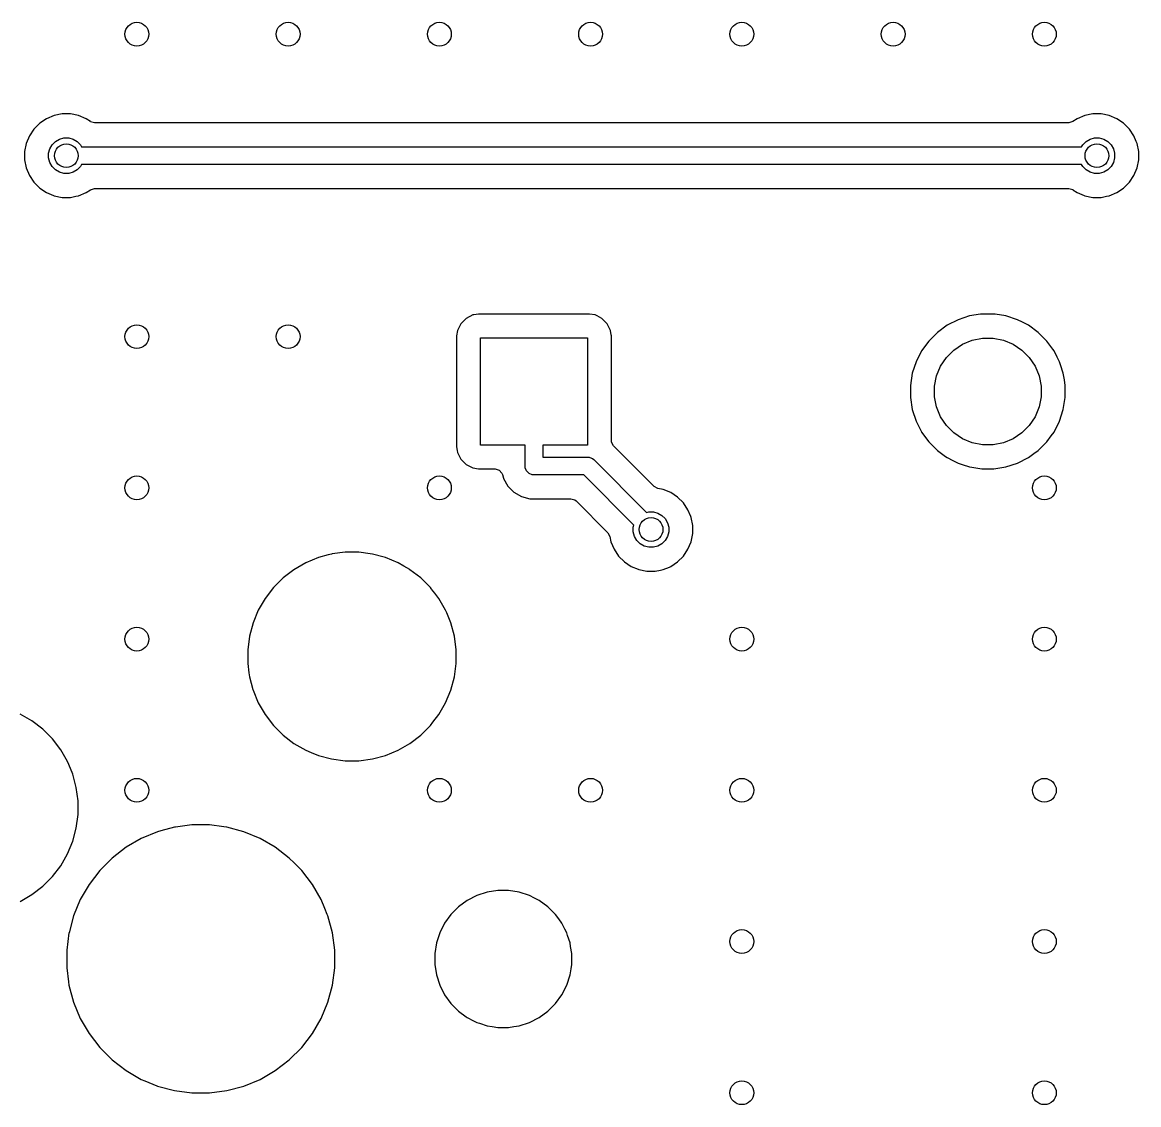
# Model space of a CAD drawing. Extents: x 2.6 to 14.2, y -9.4 to -3.8.
# Drawn here: x 3.607 to 4.346, y -5.838 to -5.123 of the extents above; entities that cross this region are included whole.
import ezdxf

# ---------------------------------------------------------------- set-up
doc = ezdxf.new("R2010")
doc.units = 0
doc.header["$MEASUREMENT"] = 0
doc.layers.add('BLACK', color=7, linetype='CONTINUOUS')

msp = doc.modelspace()

# ---------------------------------------------------------------- linework, layer by layer
at = {"layer": 'BLACK', "linetype": 'CONTINUOUS'}
for p, q in [((3.62353, -5.18641), (3.61901, -5.18942)), ((3.62855, -5.18433), (3.62353, -5.18641)), ((3.62353, -5.18641), (3.62353, -5.18641)), ((3.63388, -5.18327), (3.62855, -5.18433)), ((3.62855, -5.18433), (3.62855, -5.18433)), ((3.63931, -5.18327), (3.63388, -5.18327)), ((3.63388, -5.18327), (3.63388, -5.18327)), ((3.64464, -5.18433), (3.63931, -5.18327)), ((3.63931, -5.18327), (3.63931, -5.18327)), ((3.64966, -5.18641), (3.64464, -5.18433)), ((3.64464, -5.18433), (3.64464, -5.18433)), ((3.65257, -5.18835), (3.64966, -5.18641)), ((3.64966, -5.18641), (3.64966, -5.18641)), ((3.65264, -5.1884), (3.65257, -5.18835)), ((3.65528, -5.18917), (3.65264, -5.1884)), ((4.30203, -5.18835), (4.29941, -5.18917)), ((4.30494, -5.18641), (4.30203, -5.18835)), ((4.30996, -5.18433), (4.30494, -5.18641)), ((4.30494, -5.18641), (4.30494, -5.18641)), ((4.31529, -5.18327), (4.30996, -5.18433)), ((4.30996, -5.18433), (4.30996, -5.18433)), ((4.32072, -5.18327), (4.31529, -5.18327)), ((4.31529, -5.18327), (4.31529, -5.18327)), ((4.32605, -5.18433), (4.32072, -5.18327)), ((4.32072, -5.18327), (4.32072, -5.18327)), ((4.33107, -5.18641), (4.32605, -5.18433)), ((4.32605, -5.18433), (4.32605, -5.18433)), ((4.33558, -5.18942), (4.33107, -5.18641)), ((4.33107, -5.18641), (4.33107, -5.18641)), ((3.61517, -5.19327), (3.61215, -5.19778)), ((3.61901, -5.18942), (3.61517, -5.19327)), ((3.61517, -5.19327), (3.61517, -5.19327)), ((3.61901, -5.18942), (3.61901, -5.18942)), ((4.29932, -5.18917), (3.65528, -5.18917)), ((4.29941, -5.18917), (4.29932, -5.18917)), ((4.33943, -5.19327), (4.33558, -5.18942)), ((4.33558, -5.18942), (4.33558, -5.18942)), ((4.34244, -5.19778), (4.33943, -5.19327)), ((4.33943, -5.19327), (4.33943, -5.19327)), ((3.61008, -5.2028), (3.60902, -5.20813)), ((3.61215, -5.19778), (3.61008, -5.2028)), ((3.61008, -5.2028), (3.61008, -5.2028)), ((3.61215, -5.19778), (3.61215, -5.19778)), ((3.62722, -5.20366), (3.6294, -5.20148)), ((3.6294, -5.20148), (3.63207, -5.19993)), ((3.63207, -5.19993), (3.63505, -5.19914)), ((3.63505, -5.19914), (3.63814, -5.19914)), ((3.63814, -5.19914), (3.64111, -5.19993)), ((3.64111, -5.19993), (3.64378, -5.20148)), ((3.64378, -5.20148), (3.64596, -5.20366)), ((4.30863, -5.20366), (4.31081, -5.20148)), ((4.31081, -5.20148), (4.31348, -5.19993)), ((4.31348, -5.19993), (4.31646, -5.19914)), ((4.31646, -5.19914), (4.31955, -5.19914)), ((4.31955, -5.19914), (4.32252, -5.19993)), ((4.32252, -5.19993), (4.32519, -5.20148)), ((4.32519, -5.20148), (4.32737, -5.20366)), ((4.34396, -5.20144), (4.34244, -5.19778)), ((4.34244, -5.19778), (4.34244, -5.19778)), ((4.34452, -5.2028), (4.34396, -5.20144)), ((4.34558, -5.20813), (4.34452, -5.2028)), ((4.34452, -5.2028), (4.34452, -5.2028)), ((4.34452, -5.2028), (4.34452, -5.2028)), ((3.60902, -5.20813), (3.60902, -5.20813)), ((3.60902, -5.20813), (3.60902, -5.21356)), ((3.62488, -5.2093), (3.62568, -5.20633)), ((3.62488, -5.21239), (3.62488, -5.2093)), ((3.62568, -5.20633), (3.62722, -5.20366)), ((3.64596, -5.20366), (3.64671, -5.20494)), ((3.64671, -5.20494), (4.30789, -5.20494)), ((4.30789, -5.20494), (4.30863, -5.20366)), ((4.32737, -5.20366), (4.32892, -5.20633)), ((4.32892, -5.20633), (4.32971, -5.2093)), ((4.32971, -5.2093), (4.32971, -5.21239)), ((4.34558, -5.21356), (4.34558, -5.20813)), ((4.34558, -5.20813), (4.34558, -5.20813)), ((3.60902, -5.21356), (3.60902, -5.21356)), ((3.60902, -5.21356), (3.60902, -5.21356)), ((3.60902, -5.21356), (3.61008, -5.21889)), ((3.62568, -5.21537), (3.62488, -5.21239)), ((3.62722, -5.21804), (3.62568, -5.21537)), ((3.6294, -5.22022), (3.62722, -5.21804)), ((3.64596, -5.21804), (3.64378, -5.22022)), ((3.64671, -5.21675), (3.64596, -5.21804)), ((4.30789, -5.21675), (3.64671, -5.21675)), ((4.30863, -5.21804), (4.30789, -5.21675)), ((4.31081, -5.22022), (4.30863, -5.21804)), ((4.32737, -5.21804), (4.32519, -5.22022)), ((4.32892, -5.21537), (4.32737, -5.21804)), ((4.32971, -5.21239), (4.32892, -5.21537)), ((4.34452, -5.21889), (4.34558, -5.21356)), ((3.61008, -5.21889), (3.61008, -5.21889)), ((3.61008, -5.21889), (3.61215, -5.22391)), ((3.61215, -5.22391), (3.61215, -5.22391)), ((3.61215, -5.22391), (3.61517, -5.22843)), ((3.63207, -5.22176), (3.6294, -5.22022)), ((3.63505, -5.22256), (3.63207, -5.22176)), ((3.63814, -5.22256), (3.63505, -5.22256)), ((3.64111, -5.22176), (3.63814, -5.22256)), ((3.64378, -5.22022), (3.64111, -5.22176)), ((4.31348, -5.22176), (4.31081, -5.22022)), ((4.31646, -5.22256), (4.31348, -5.22176)), ((4.31955, -5.22256), (4.31646, -5.22256)), ((4.32252, -5.22176), (4.31955, -5.22256)), ((4.32519, -5.22022), (4.32252, -5.22176)), ((4.33943, -5.22843), (4.34244, -5.22391)), ((4.34244, -5.22391), (4.34452, -5.21889)), ((3.61517, -5.22843), (3.61517, -5.22843)), ((3.61517, -5.22843), (3.61901, -5.23227)), ((3.61901, -5.23227), (3.61901, -5.23227)), ((3.61901, -5.23227), (3.62353, -5.23529)), ((3.65257, -5.23334), (3.65519, -5.23252)), ((3.65519, -5.23252), (3.65528, -5.23252)), ((3.65528, -5.23252), (4.29932, -5.23252)), ((4.29932, -5.23252), (4.30196, -5.23329)), ((4.33107, -5.23529), (4.33558, -5.23227)), ((4.33558, -5.23227), (4.33943, -5.22843)), ((3.62353, -5.23529), (3.62353, -5.23529)), ((3.62353, -5.23529), (3.62817, -5.23721)), ((3.62817, -5.23721), (3.62855, -5.23737)), ((3.62855, -5.23737), (3.62855, -5.23737)), ((3.62855, -5.23737), (3.62855, -5.23737)), ((3.62855, -5.23737), (3.63388, -5.23843)), ((3.63388, -5.23843), (3.63388, -5.23843)), ((3.63388, -5.23843), (3.63931, -5.23843)), ((3.63931, -5.23843), (3.6429, -5.23771)), ((3.6429, -5.23771), (3.64464, -5.23737)), ((3.64464, -5.23737), (3.64966, -5.23529)), ((3.64966, -5.23529), (3.65257, -5.23334)), ((4.30196, -5.23329), (4.30203, -5.23334)), ((4.30203, -5.23334), (4.30494, -5.23529)), ((4.30494, -5.23529), (4.30494, -5.23529)), ((4.30494, -5.23529), (4.30494, -5.23529)), ((4.30494, -5.23529), (4.30958, -5.23721)), ((4.30958, -5.23721), (4.30996, -5.23737)), ((4.30996, -5.23737), (4.30996, -5.23737)), ((4.30996, -5.23737), (4.30996, -5.23737)), ((4.30996, -5.23737), (4.31529, -5.23843)), ((4.31529, -5.23843), (4.31529, -5.23843)), ((4.31529, -5.23843), (4.32072, -5.23843)), ((4.32072, -5.23843), (4.3243, -5.23771)), ((4.3243, -5.23771), (4.32605, -5.23737)), ((4.32605, -5.23737), (4.33107, -5.23529)), ((3.90101, -5.31842), (3.89748, -5.32195)), ((3.90546, -5.31615), (3.90101, -5.31842)), ((3.90101, -5.31842), (3.90101, -5.31842)), ((3.90101, -5.31842), (3.90101, -5.31842)), ((3.90597, -5.31607), (3.90546, -5.31615)), ((3.90916, -5.31556), (3.90597, -5.31607)), ((3.9825, -5.31556), (3.90916, -5.31556)), ((3.9862, -5.31615), (3.9825, -5.31556)), ((3.98752, -5.31682), (3.9862, -5.31615)), ((3.99065, -5.31842), (3.98752, -5.31682)), ((3.99418, -5.32195), (3.99065, -5.31842)), ((3.99065, -5.31842), (3.99065, -5.31842)), ((3.99065, -5.31842), (3.99065, -5.31842)), ((4.22618, -5.31931), (4.219, -5.32297)), ((4.23384, -5.31682), (4.22618, -5.31931)), ((4.24099, -5.31569), (4.23384, -5.31682)), ((4.2418, -5.31556), (4.24099, -5.31569)), ((4.24986, -5.31556), (4.2418, -5.31556)), ((4.25067, -5.31569), (4.24986, -5.31556)), ((4.25782, -5.31682), (4.25067, -5.31569)), ((4.26549, -5.31931), (4.25782, -5.31682)), ((4.26868, -5.32094), (4.26549, -5.31931)), ((4.27267, -5.32297), (4.26868, -5.32094)), ((3.89521, -5.3264), (3.89463, -5.33009)), ((3.89748, -5.32195), (3.89521, -5.3264)), ((3.89748, -5.32195), (3.89748, -5.32195)), ((3.99645, -5.3264), (3.99418, -5.32195)), ((3.99418, -5.32195), (3.99418, -5.32195)), ((3.99418, -5.32195), (3.99418, -5.32195)), ((3.9969, -5.32927), (3.99645, -5.3264)), ((4.21248, -5.32771), (4.20678, -5.33341)), ((4.219, -5.32297), (4.21248, -5.32771)), ((4.27919, -5.32771), (4.27267, -5.32297)), ((4.27267, -5.32297), (4.27267, -5.32297)), ((4.27267, -5.32297), (4.27267, -5.32297)), ((4.28488, -5.33341), (4.27919, -5.32771)), ((3.89463, -5.33009), (3.89463, -5.40344)), ((3.9104, -5.4022), (3.9104, -5.33133)), ((3.9104, -5.33133), (3.98126, -5.33133)), ((3.98126, -5.33133), (3.98126, -5.4022)), ((3.99703, -5.33009), (3.9969, -5.32927)), ((3.99703, -5.36273), (3.99703, -5.33009)), ((4.20678, -5.33341), (4.20204, -5.33993)), ((4.22335, -5.33937), (4.22913, -5.33551)), ((4.22913, -5.33551), (4.23555, -5.33286)), ((4.23555, -5.33286), (4.24236, -5.3315)), ((4.24236, -5.3315), (4.2493, -5.3315)), ((4.2493, -5.3315), (4.25612, -5.33286)), ((4.25612, -5.33286), (4.26253, -5.33551)), ((4.26253, -5.33551), (4.26831, -5.33937)), ((4.28875, -5.33873), (4.28488, -5.33341)), ((4.20204, -5.33993), (4.19838, -5.34711)), ((4.21844, -5.34429), (4.22335, -5.33937)), ((4.26831, -5.33937), (4.27322, -5.34429)), ((4.28962, -5.33993), (4.28875, -5.33873)), ((4.2917, -5.34402), (4.28962, -5.33993)), ((4.19838, -5.34711), (4.19589, -5.35477)), ((4.21192, -5.35648), (4.21458, -5.35006)), ((4.21458, -5.35006), (4.21844, -5.34429)), ((4.27322, -5.34429), (4.27708, -5.35006)), ((4.27708, -5.35006), (4.27974, -5.35648)), ((4.29328, -5.34711), (4.2917, -5.34402)), ((4.29392, -5.34908), (4.29328, -5.34711)), ((4.29328, -5.34711), (4.29328, -5.34711)), ((4.29328, -5.34711), (4.29328, -5.34711)), ((4.29577, -5.35477), (4.29392, -5.34908)), ((4.19589, -5.35477), (4.19463, -5.36273)), ((4.21057, -5.36329), (4.21192, -5.35648)), ((4.27974, -5.35648), (4.28109, -5.36329)), ((4.29644, -5.359), (4.29577, -5.35477)), ((3.99703, -5.39927), (3.99703, -5.36273)), ((4.19463, -5.36273), (4.19463, -5.37079)), ((4.21057, -5.37024), (4.21057, -5.36329)), ((4.28109, -5.36329), (4.28109, -5.37024)), ((4.29703, -5.36273), (4.29644, -5.359)), ((4.29703, -5.37079), (4.29703, -5.36273)), ((4.19463, -5.37079), (4.19589, -5.37875)), ((4.21192, -5.37705), (4.21057, -5.37024)), ((4.28109, -5.37024), (4.27974, -5.37705)), ((4.29577, -5.37875), (4.29703, -5.37079)), ((4.19589, -5.37875), (4.19838, -5.38642)), ((4.21458, -5.38347), (4.21192, -5.37705)), ((4.27974, -5.37705), (4.27708, -5.38347)), ((4.29328, -5.38642), (4.29577, -5.37875)), ((4.19838, -5.38642), (4.20046, -5.39049)), ((4.21844, -5.38924), (4.21458, -5.38347)), ((4.27708, -5.38347), (4.27322, -5.38924)), ((4.28962, -5.3936), (4.29328, -5.38642)), ((4.20046, -5.39049), (4.20193, -5.39339)), ((4.20193, -5.39339), (4.20204, -5.3936)), ((4.20204, -5.3936), (4.20678, -5.40012)), ((4.22335, -5.39415), (4.21844, -5.38924)), ((4.22913, -5.39801), (4.22335, -5.39415)), ((4.26831, -5.39415), (4.26253, -5.39801)), ((4.27322, -5.38924), (4.26831, -5.39415)), ((4.28776, -5.39616), (4.28962, -5.3936)), ((3.93993, -5.4022), (3.9104, -5.4022)), ((3.93993, -5.41604), (3.93993, -5.4022)), ((3.98126, -5.4022), (3.95174, -5.4022)), ((3.95174, -5.4022), (3.95174, -5.41014)), ((3.99714, -5.40031), (3.99703, -5.39927)), ((3.99846, -5.40272), (3.99714, -5.40031)), ((4.02528, -5.42954), (3.99846, -5.40272)), ((4.20678, -5.40012), (4.21248, -5.40582)), ((4.23555, -5.40067), (4.22913, -5.39801)), ((4.24236, -5.40203), (4.23555, -5.40067)), ((4.2493, -5.40203), (4.24236, -5.40203)), ((4.25612, -5.40067), (4.2493, -5.40203)), ((4.26253, -5.39801), (4.25612, -5.40067)), ((4.27919, -5.40582), (4.28488, -5.40012)), ((4.28488, -5.40012), (4.28776, -5.39616)), ((4.28488, -5.40012), (4.28488, -5.40012)), ((4.28488, -5.40012), (4.28488, -5.40012)), ((3.89463, -5.40344), (3.89501, -5.40582)), ((3.89501, -5.40582), (3.89521, -5.40713)), ((3.89521, -5.40713), (3.89748, -5.41158)), ((3.95174, -5.41014), (3.98113, -5.41014)), ((3.98113, -5.41014), (3.98229, -5.41025)), ((4.21248, -5.40582), (4.21795, -5.4098)), ((4.21795, -5.4098), (4.219, -5.41055)), ((4.27267, -5.41055), (4.27633, -5.40789)), ((4.27633, -5.40789), (4.27919, -5.40582)), ((4.27919, -5.40582), (4.27919, -5.40582)), ((4.27919, -5.40582), (4.27919, -5.40582)), ((3.89748, -5.41158), (3.89748, -5.41158)), ((3.89748, -5.41158), (3.89748, -5.41158)), ((3.89748, -5.41158), (3.90101, -5.41511)), ((3.90101, -5.41511), (3.90101, -5.41511)), ((3.90101, -5.41511), (3.90101, -5.41511)), ((3.90101, -5.41511), (3.90458, -5.41693)), ((3.90458, -5.41693), (3.90546, -5.41738)), ((3.90546, -5.41738), (3.90916, -5.41796)), ((3.94004, -5.4172), (3.93993, -5.41604)), ((3.94092, -5.41932), (3.94004, -5.4172)), ((3.94004, -5.4172), (3.94004, -5.4172)), ((3.98229, -5.41025), (3.98278, -5.41045)), ((3.98278, -5.41045), (3.98441, -5.41113)), ((3.98441, -5.41113), (3.98531, -5.41187)), ((3.98531, -5.41187), (4.02019, -5.44675)), ((4.219, -5.41055), (4.22271, -5.41245)), ((4.22271, -5.41245), (4.22618, -5.41421)), ((4.22618, -5.41421), (4.22618, -5.41421)), ((4.22618, -5.41421), (4.22618, -5.41421)), ((4.22618, -5.41421), (4.22894, -5.41511)), ((4.22894, -5.41511), (4.23384, -5.4167)), ((4.23384, -5.4167), (4.23525, -5.41693)), ((4.23525, -5.41693), (4.2418, -5.41796)), ((4.24986, -5.41796), (4.25782, -5.4167)), ((4.25782, -5.4167), (4.26548, -5.41421)), ((4.26548, -5.41421), (4.27267, -5.41055)), ((3.90916, -5.41796), (3.90916, -5.41796)), ((3.90916, -5.41796), (3.92016, -5.41796)), ((3.92016, -5.41796), (3.9228, -5.41874)), ((3.9228, -5.41874), (3.9246, -5.42082)), ((3.9246, -5.42082), (3.92488, -5.42158)), ((3.92488, -5.42158), (3.92554, -5.42407)), ((3.92554, -5.42407), (3.92563, -5.42441)), ((3.92563, -5.42441), (3.92849, -5.42935)), ((3.94255, -5.42095), (3.94092, -5.41932)), ((3.94468, -5.42184), (3.94255, -5.42095)), ((3.94583, -5.42195), (3.94468, -5.42184)), ((3.97869, -5.42195), (3.94583, -5.42195)), ((4.01184, -5.4551), (3.97869, -5.42195)), ((4.2418, -5.41796), (4.2418, -5.41796)), ((4.2418, -5.41796), (4.24986, -5.41796)), ((4.24986, -5.41796), (4.24986, -5.41796)), ((3.92849, -5.42935), (3.92849, -5.42935)), ((3.92849, -5.42935), (3.92849, -5.42935)), ((3.92849, -5.42935), (3.93252, -5.43339)), ((4.02534, -5.4296), (4.02528, -5.42954)), ((4.02778, -5.43087), (4.02534, -5.4296)), ((4.03121, -5.43156), (4.02778, -5.43087)), ((4.03623, -5.43363), (4.03121, -5.43156)), ((4.03121, -5.43156), (4.03121, -5.43156)), ((3.93252, -5.43339), (3.93252, -5.43339)), ((3.93252, -5.43339), (3.93252, -5.43339)), ((3.93252, -5.43339), (3.93746, -5.43624)), ((3.93746, -5.43624), (3.93746, -5.43624)), ((3.93746, -5.43624), (3.93747, -5.43624)), ((3.93747, -5.43624), (3.94298, -5.43772)), ((3.94298, -5.43772), (3.97013, -5.43772)), ((3.97013, -5.43772), (3.97277, -5.43849)), ((3.97277, -5.43849), (3.97359, -5.43915)), ((3.97359, -5.43915), (3.99463, -5.46019)), ((4.04075, -5.43665), (4.03623, -5.43363)), ((4.03623, -5.43363), (4.03623, -5.43363)), ((4.04459, -5.44049), (4.04075, -5.43665)), ((4.04075, -5.43665), (4.04075, -5.43665)), ((4.02019, -5.44675), (4.02162, -5.44636)), ((4.02162, -5.44636), (4.02471, -5.44636)), ((4.02471, -5.44636), (4.02769, -5.44716)), ((4.04761, -5.44501), (4.04459, -5.44049)), ((4.04459, -5.44049), (4.04459, -5.44049)), ((4.04942, -5.44939), (4.04761, -5.44501)), ((4.04761, -5.44501), (4.04761, -5.44501)), ((4.02769, -5.44716), (4.03036, -5.4487)), ((4.03036, -5.4487), (4.03254, -5.45088)), ((4.03254, -5.45088), (4.03408, -5.45355)), ((4.03408, -5.45355), (4.03488, -5.45653)), ((4.04968, -5.45003), (4.04942, -5.44939)), ((4.05074, -5.45536), (4.04968, -5.45003)), ((4.04968, -5.45003), (4.04968, -5.45003)), ((4.04968, -5.45003), (4.04968, -5.45003)), ((3.99463, -5.46019), (3.99595, -5.4626)), ((4.01146, -5.45653), (4.01184, -5.4551)), ((4.01146, -5.45962), (4.01146, -5.45653)), ((4.01225, -5.46259), (4.01146, -5.45962)), ((4.03488, -5.45962), (4.03408, -5.46259)), ((4.03488, -5.45653), (4.03488, -5.45962)), ((4.05033, -5.46289), (4.05074, -5.46079)), ((4.05074, -5.46079), (4.05074, -5.45536)), ((3.99595, -5.4626), (3.99596, -5.46269)), ((3.99596, -5.46269), (3.99665, -5.46612)), ((3.99665, -5.46612), (3.99665, -5.46612)), ((3.99665, -5.46612), (3.99873, -5.47114)), ((4.0138, -5.46526), (4.01225, -5.46259)), ((4.01598, -5.46745), (4.0138, -5.46526)), ((4.01865, -5.46899), (4.01598, -5.46745)), ((4.02162, -5.46978), (4.01865, -5.46899)), ((4.02769, -5.46899), (4.02471, -5.46978)), ((4.03036, -5.46745), (4.02769, -5.46899)), ((4.03254, -5.46526), (4.03036, -5.46745)), ((4.03408, -5.46259), (4.03254, -5.46526)), ((4.04761, -5.47114), (4.04968, -5.46612)), ((4.04968, -5.46612), (4.05033, -5.46289)), ((3.80969, -5.47492), (3.80323, -5.47666)), ((3.81196, -5.47432), (3.80969, -5.47492)), ((3.81239, -5.47426), (3.81196, -5.47432)), ((3.82092, -5.47314), (3.81239, -5.47426)), ((3.82995, -5.47314), (3.82092, -5.47314)), ((3.82092, -5.47314), (3.82092, -5.47314)), ((3.83741, -5.47412), (3.82995, -5.47314)), ((3.82995, -5.47314), (3.82995, -5.47314)), ((3.83891, -5.47432), (3.83741, -5.47412)), ((3.84676, -5.47642), (3.83891, -5.47432)), ((3.84763, -5.47666), (3.84676, -5.47642)), ((3.99873, -5.47114), (3.99873, -5.47114)), ((3.99873, -5.47114), (4.00174, -5.47566)), ((4.00174, -5.47566), (4.00174, -5.47566)), ((4.00174, -5.47566), (4.00558, -5.4795)), ((4.02471, -5.46978), (4.02162, -5.46978)), ((4.04075, -5.4795), (4.04459, -5.47566)), ((4.04459, -5.47566), (4.04761, -5.47114)), ((3.79489, -5.48011), (3.78706, -5.48463)), ((3.80323, -5.47666), (3.79489, -5.48011)), ((3.79489, -5.48011), (3.79489, -5.48011)), ((3.85598, -5.48011), (3.84763, -5.47666)), ((3.85974, -5.48228), (3.85598, -5.48011)), ((3.85598, -5.48011), (3.85598, -5.48011)), ((3.86374, -5.48459), (3.85974, -5.48228)), ((4.00558, -5.4795), (4.00558, -5.4795)), ((4.00558, -5.4795), (4.0101, -5.48251)), ((4.0101, -5.48251), (4.0101, -5.48251)), ((4.0101, -5.48251), (4.01466, -5.4844)), ((4.03121, -5.48459), (4.03538, -5.48287)), ((4.03538, -5.48287), (4.03623, -5.48251)), ((4.03623, -5.48251), (4.04075, -5.4795)), ((4.03623, -5.48251), (4.03623, -5.48251)), ((4.03623, -5.48251), (4.03623, -5.48251)), ((3.7799, -5.49013), (3.77351, -5.49652)), ((3.78706, -5.48463), (3.7799, -5.49013)), ((3.8638, -5.48463), (3.86374, -5.48459)), ((3.87097, -5.49013), (3.8638, -5.48463)), ((3.87736, -5.49652), (3.87097, -5.49013)), ((3.87097, -5.49013), (3.87097, -5.49013)), ((4.01466, -5.4844), (4.01512, -5.48459)), ((4.01512, -5.48459), (4.01512, -5.48459)), ((4.01512, -5.48459), (4.01512, -5.48459)), ((4.01512, -5.48459), (4.02045, -5.48565)), ((4.02045, -5.48565), (4.02045, -5.48565)), ((4.02045, -5.48565), (4.02588, -5.48565)), ((4.02588, -5.48565), (4.02947, -5.48494)), ((4.02947, -5.48494), (4.03121, -5.48459)), ((3.77351, -5.49652), (3.76801, -5.50368)), ((3.87772, -5.49699), (3.87736, -5.49652)), ((3.87736, -5.49652), (3.87736, -5.49652)), ((3.87736, -5.49652), (3.87736, -5.49652)), ((3.87805, -5.49741), (3.87772, -5.49699)), ((3.88018, -5.50019), (3.87805, -5.49741)), ((3.76801, -5.50368), (3.76349, -5.51151)), ((3.88286, -5.50368), (3.88018, -5.50019)), ((3.88738, -5.51151), (3.88286, -5.50368)), ((3.88286, -5.50368), (3.88286, -5.50368)), ((3.88286, -5.50368), (3.88286, -5.50368)), ((3.76349, -5.51151), (3.76003, -5.51985)), ((3.76349, -5.51151), (3.76349, -5.51151)), ((3.88806, -5.51317), (3.88738, -5.51151)), ((3.88738, -5.51151), (3.88738, -5.51151)), ((3.88738, -5.51151), (3.88738, -5.51151)), ((3.89083, -5.51985), (3.88806, -5.51317)), ((3.76003, -5.51985), (3.75769, -5.52858)), ((3.89317, -5.52858), (3.89083, -5.51985)), ((3.75769, -5.52858), (3.75652, -5.53754)), ((3.75769, -5.52858), (3.75769, -5.52858)), ((3.89435, -5.53754), (3.89317, -5.52858)), ((3.75652, -5.53754), (3.75652, -5.54657)), ((3.89435, -5.54657), (3.89435, -5.53754)), ((3.75652, -5.54657), (3.75734, -5.5528)), ((3.89317, -5.55553), (3.89435, -5.54657)), ((3.75734, -5.5528), (3.75769, -5.55553)), ((3.75769, -5.55553), (3.75995, -5.56395)), ((3.89083, -5.56426), (3.89317, -5.55553)), ((3.75995, -5.56395), (3.76003, -5.56426)), ((3.76003, -5.56426), (3.76349, -5.5726)), ((3.88738, -5.5726), (3.89083, -5.56426)), ((3.76349, -5.5726), (3.76349, -5.5726)), ((3.76349, -5.5726), (3.76801, -5.58043)), ((3.88286, -5.58043), (3.88738, -5.5726)), ((3.60919, -5.58196), (3.60598, -5.58011)), ((3.61372, -5.58458), (3.60919, -5.58196)), ((3.6138, -5.58463), (3.61372, -5.58458)), ((3.62097, -5.59013), (3.6138, -5.58463)), ((3.76801, -5.58043), (3.77351, -5.58759)), ((3.87736, -5.58759), (3.87892, -5.58556)), ((3.87892, -5.58556), (3.88286, -5.58043)), ((3.62736, -5.59652), (3.62097, -5.59013)), ((3.62097, -5.59013), (3.62097, -5.59013)), ((3.77351, -5.58759), (3.77351, -5.58759)), ((3.77351, -5.58759), (3.77989, -5.59398)), ((3.77989, -5.59398), (3.7799, -5.59398)), ((3.7799, -5.59398), (3.78706, -5.59948)), ((3.8638, -5.59948), (3.87097, -5.59398)), ((3.87097, -5.59398), (3.87736, -5.58759)), ((3.87097, -5.59398), (3.87097, -5.59398)), ((3.87097, -5.59398), (3.87097, -5.59398)), ((3.87736, -5.58759), (3.87736, -5.58759)), ((3.87736, -5.58759), (3.87736, -5.58759)), ((3.63286, -5.60368), (3.62736, -5.59652)), ((3.62736, -5.59652), (3.62736, -5.59652)), ((3.78706, -5.59948), (3.78706, -5.59948)), ((3.78706, -5.59948), (3.78706, -5.59948)), ((3.78706, -5.59948), (3.79489, -5.604)), ((3.85598, -5.604), (3.8638, -5.59948)), ((3.63738, -5.61151), (3.63286, -5.60368)), ((3.63286, -5.60368), (3.63286, -5.60368)), ((3.63286, -5.60368), (3.63286, -5.60368)), ((3.79489, -5.604), (3.79489, -5.604)), ((3.79489, -5.604), (3.79489, -5.604)), ((3.79489, -5.604), (3.79848, -5.60549)), ((3.79848, -5.60549), (3.80323, -5.60746)), ((3.80323, -5.60746), (3.81196, -5.60979)), ((3.83891, -5.60979), (3.84763, -5.60746)), ((3.84763, -5.60746), (3.85598, -5.604)), ((3.63815, -5.61337), (3.63738, -5.61151)), ((3.63738, -5.61151), (3.63738, -5.61151)), ((3.63738, -5.61151), (3.63738, -5.61151)), ((3.64083, -5.61985), (3.63815, -5.61337)), ((3.81196, -5.60979), (3.82092, -5.61097)), ((3.82092, -5.61097), (3.82092, -5.61097)), ((3.82092, -5.61097), (3.82995, -5.61097)), ((3.82995, -5.61097), (3.83891, -5.60979)), ((3.82995, -5.61097), (3.82995, -5.61097)), ((3.64317, -5.62858), (3.64083, -5.61985)), ((3.64435, -5.63754), (3.64317, -5.62858)), ((3.64435, -5.64657), (3.64435, -5.63754)), ((3.64317, -5.65553), (3.64435, -5.64657)), ((3.71963, -5.65345), (3.70866, -5.6549)), ((3.73124, -5.65345), (3.71963, -5.65345)), ((3.71963, -5.65345), (3.71963, -5.65345)), ((3.74083, -5.65472), (3.73124, -5.65345)), ((3.73124, -5.65345), (3.73124, -5.65345)), ((3.64083, -5.66426), (3.64317, -5.65553)), ((3.69689, -5.65797), (3.68616, -5.66242)), ((3.69909, -5.65739), (3.69689, -5.65797)), ((3.69689, -5.65797), (3.69689, -5.65797)), ((3.70811, -5.65497), (3.69909, -5.65739)), ((3.70866, -5.6549), (3.70811, -5.65497)), ((3.74276, -5.65497), (3.74083, -5.65472)), ((3.75397, -5.65797), (3.74276, -5.65497)), ((3.7647, -5.66242), (3.75397, -5.65797)), ((3.75397, -5.65797), (3.75397, -5.65797)), ((3.75397, -5.65797), (3.75397, -5.65797)), ((3.63738, -5.6726), (3.64083, -5.66426)), ((3.6761, -5.66823), (3.66689, -5.6753)), ((3.68616, -5.66242), (3.6761, -5.66823)), ((3.68616, -5.66242), (3.68616, -5.66242)), ((3.76471, -5.66242), (3.7647, -5.66242)), ((3.77476, -5.66823), (3.76471, -5.66242)), ((3.78398, -5.6753), (3.77476, -5.66823)), ((3.63286, -5.68043), (3.63738, -5.6726)), ((3.66689, -5.6753), (3.65868, -5.68351)), ((3.66689, -5.6753), (3.66689, -5.6753)), ((3.7872, -5.67851), (3.78398, -5.6753)), ((3.78398, -5.6753), (3.78398, -5.6753)), ((3.62736, -5.68759), (3.63286, -5.68043)), ((3.79219, -5.68351), (3.7872, -5.67851)), ((3.62097, -5.69398), (3.62736, -5.68759)), ((3.62736, -5.68759), (3.62736, -5.68759)), ((3.62736, -5.68759), (3.62736, -5.68759)), ((3.65868, -5.68351), (3.6516, -5.69272)), ((3.65868, -5.68351), (3.65868, -5.68351)), ((3.79926, -5.69272), (3.79219, -5.68351)), ((3.79219, -5.68351), (3.79219, -5.68351)), ((3.6138, -5.69948), (3.62097, -5.69398)), ((3.62097, -5.69398), (3.62097, -5.69398)), ((3.62097, -5.69398), (3.62097, -5.69398)), ((3.6516, -5.69272), (3.6458, -5.70278)), ((3.80506, -5.70276), (3.79926, -5.69272)), ((3.91483, -5.69788), (3.90805, -5.70008)), ((3.92187, -5.69676), (3.91483, -5.69788)), ((3.929, -5.69676), (3.92187, -5.69676)), ((3.92187, -5.69676), (3.92187, -5.69676)), ((3.93604, -5.69788), (3.929, -5.69676)), ((3.929, -5.69676), (3.929, -5.69676)), ((3.94282, -5.70008), (3.93604, -5.69788)), ((3.60598, -5.704), (3.6138, -5.69948)), ((3.6458, -5.70278), (3.64135, -5.71351)), ((3.6458, -5.70278), (3.6458, -5.70278)), ((3.80507, -5.70278), (3.80506, -5.70276)), ((3.80755, -5.70877), (3.80507, -5.70278)), ((3.90169, -5.70332), (3.89593, -5.70751)), ((3.90805, -5.70008), (3.90169, -5.70332)), ((3.90805, -5.70008), (3.90805, -5.70008)), ((3.94618, -5.70179), (3.94282, -5.70008)), ((3.94282, -5.70008), (3.94282, -5.70008)), ((3.94917, -5.70332), (3.94618, -5.70179)), ((3.95494, -5.70751), (3.94917, -5.70332)), ((3.94917, -5.70332), (3.94917, -5.70332)), ((3.94917, -5.70332), (3.94917, -5.70332)), ((3.80911, -5.71255), (3.80755, -5.70877)), ((3.80951, -5.71351), (3.80911, -5.71255)), ((3.89088, -5.71255), (3.88669, -5.71832)), ((3.89593, -5.70751), (3.89088, -5.71255)), ((3.89088, -5.71255), (3.89088, -5.71255)), ((3.89593, -5.70751), (3.89593, -5.70751)), ((3.95998, -5.71255), (3.95494, -5.70751)), ((3.95494, -5.70751), (3.95494, -5.70751)), ((3.96213, -5.71551), (3.95998, -5.71255)), ((3.95998, -5.71255), (3.95998, -5.71255)), ((3.64135, -5.71351), (3.63836, -5.72467)), ((3.64135, -5.71351), (3.64135, -5.71351)), ((3.64135, -5.71351), (3.64135, -5.71351)), ((3.81252, -5.72473), (3.80951, -5.71351)), ((3.88669, -5.71832), (3.88346, -5.72467)), ((3.96417, -5.71832), (3.96213, -5.71551)), ((3.96629, -5.72246), (3.96417, -5.71832)), ((3.63835, -5.72473), (3.63683, -5.73625)), ((3.63836, -5.72467), (3.63835, -5.72473)), ((3.63835, -5.72473), (3.63835, -5.72473)), ((3.81404, -5.73625), (3.81252, -5.72473)), ((3.88346, -5.72467), (3.88125, -5.73145)), ((3.88346, -5.72467), (3.88346, -5.72467)), ((3.96741, -5.72467), (3.96629, -5.72246)), ((3.96799, -5.72645), (3.96741, -5.72467)), ((3.96741, -5.72467), (3.96741, -5.72467)), ((3.96961, -5.73145), (3.96799, -5.72645)), ((3.88125, -5.73145), (3.88014, -5.73849)), ((3.96998, -5.73379), (3.96961, -5.73145)), ((3.97073, -5.73849), (3.96998, -5.73379)), ((3.63683, -5.73625), (3.63683, -5.74786)), ((3.81404, -5.73849), (3.81404, -5.73625)), ((3.81404, -5.74786), (3.81404, -5.73849)), ((3.88014, -5.73849), (3.88014, -5.74562)), ((3.97073, -5.74562), (3.97073, -5.73849)), ((3.63683, -5.74786), (3.63806, -5.75723)), ((3.81252, -5.75938), (3.81404, -5.74786)), ((3.88014, -5.74562), (3.88125, -5.75266)), ((3.96961, -5.75266), (3.97027, -5.74854)), ((3.97027, -5.74854), (3.97073, -5.74562)), ((3.88125, -5.75266), (3.88346, -5.75944)), ((3.96741, -5.75944), (3.96961, -5.75266)), ((3.63806, -5.75723), (3.63835, -5.75938)), ((3.63835, -5.75938), (3.64135, -5.7706)), ((3.80951, -5.7706), (3.81252, -5.75938)), ((3.88346, -5.75944), (3.88346, -5.75944)), ((3.88346, -5.75944), (3.88489, -5.76225)), ((3.88489, -5.76225), (3.88654, -5.76549)), ((3.96417, -5.7658), (3.96741, -5.75944)), ((3.64135, -5.7706), (3.64135, -5.7706)), ((3.64135, -5.7706), (3.6458, -5.78133)), ((3.80507, -5.78133), (3.80951, -5.7706)), ((3.88654, -5.76549), (3.88669, -5.7658)), ((3.88669, -5.7658), (3.89088, -5.77156)), ((3.89088, -5.77156), (3.89088, -5.77156)), ((3.89088, -5.77156), (3.89593, -5.7766)), ((3.95494, -5.7766), (3.95998, -5.77156)), ((3.95998, -5.77156), (3.96417, -5.7658)), ((3.89593, -5.7766), (3.89593, -5.7766)), ((3.89593, -5.7766), (3.90096, -5.78026)), ((3.94917, -5.7808), (3.95494, -5.7766)), ((3.6458, -5.78133), (3.6458, -5.78133)), ((3.6458, -5.78133), (3.6516, -5.79139)), ((3.79926, -5.79139), (3.80507, -5.78133)), ((3.90096, -5.78026), (3.90169, -5.7808)), ((3.90169, -5.7808), (3.90585, -5.78291)), ((3.90585, -5.78291), (3.90805, -5.78403)), ((3.90805, -5.78403), (3.90805, -5.78403)), ((3.90805, -5.78403), (3.90966, -5.78456)), ((3.90966, -5.78456), (3.91483, -5.78624)), ((3.91483, -5.78624), (3.91809, -5.78675)), ((3.93241, -5.78681), (3.93604, -5.78624)), ((3.93604, -5.78624), (3.94282, -5.78403)), ((3.94282, -5.78403), (3.94917, -5.7808)), ((3.6516, -5.79139), (3.65868, -5.8006)), ((3.79219, -5.8006), (3.79926, -5.79139)), ((3.91809, -5.78675), (3.92187, -5.78735)), ((3.92187, -5.78735), (3.92187, -5.78735)), ((3.92187, -5.78735), (3.929, -5.78735)), ((3.929, -5.78735), (3.93241, -5.78681)), ((3.65868, -5.8006), (3.65868, -5.8006)), ((3.65868, -5.8006), (3.66689, -5.80881)), ((3.78398, -5.80881), (3.79219, -5.8006)), ((3.66689, -5.80881), (3.66689, -5.80881)), ((3.66689, -5.80881), (3.6761, -5.81588)), ((3.6761, -5.81588), (3.68616, -5.82169)), ((3.7647, -5.82169), (3.77476, -5.81588)), ((3.77476, -5.81588), (3.78398, -5.80881)), ((3.68616, -5.82169), (3.68616, -5.82169)), ((3.68616, -5.82169), (3.68616, -5.82169)), ((3.68616, -5.82169), (3.68844, -5.82263)), ((3.68844, -5.82263), (3.69646, -5.82596)), ((3.75397, -5.82614), (3.7647, -5.82169)), ((3.69646, -5.82596), (3.69689, -5.82614)), ((3.69689, -5.82614), (3.70811, -5.82914)), ((3.70811, -5.82914), (3.71963, -5.83066)), ((3.71963, -5.83066), (3.71963, -5.83066)), ((3.71963, -5.83066), (3.73124, -5.83066)), ((3.73124, -5.83066), (3.74276, -5.82914)), ((3.73124, -5.83066), (3.73124, -5.83066)), ((3.74276, -5.82914), (3.75397, -5.82614))]:
    msp.add_line(p, q, dxfattribs=at)
at = {"layer": 'BLACK'}
for centre in [(3.68323, -5.13054), (3.78323, -5.13054), (3.88323, -5.13054), (3.98323, -5.13054), (4.08323, -5.13054), (4.18323, -5.13054), (4.28323, -5.13054), (3.63659, -5.21085), (4.318, -5.21085), (3.68323, -5.33054), (3.78323, -5.33054), (3.68323, -5.43054), (3.88323, -5.43054), (4.28323, -5.43054), (4.02317, -5.45807), (3.68323, -5.53054), (4.08323, -5.53054), (4.28323, -5.53054), (3.68323, -5.63054), (3.88323, -5.63054), (3.98323, -5.63054), (4.08323, -5.63054), (4.28323, -5.63054), (4.08323, -5.73054), (4.28323, -5.73054), (4.08323, -5.83054), (4.28323, -5.83054)]:
    msp.add_circle(centre, 0.00787, dxfattribs=at)

doc.saveas('drawing.dxf')
